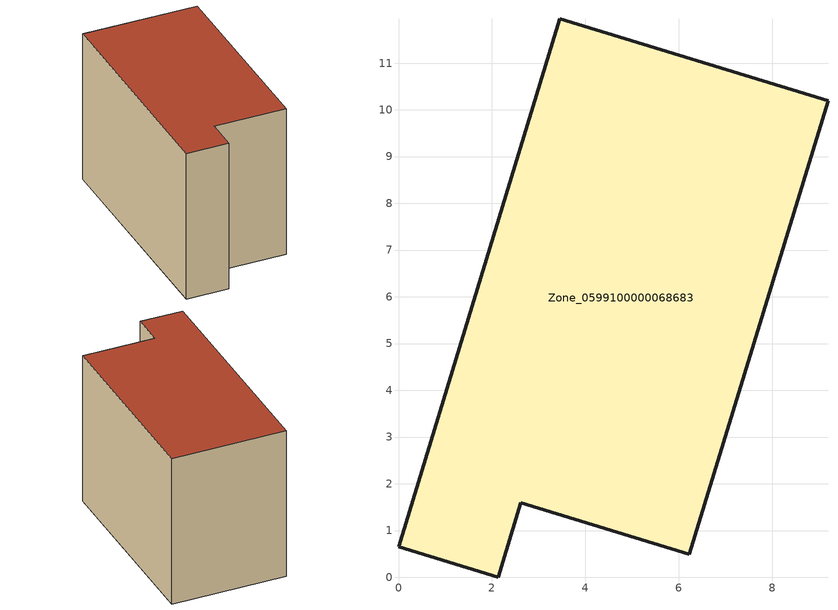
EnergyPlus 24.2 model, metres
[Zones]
Zone_0599100000068683
 floor ground (C_G): 0,0.65 3.45,11.95 9.19,10.2 6.22,0.49 2.62,1.59 2.13,0 z0
 wall outside (C_F): 3.45,11.95 0,0.65 2.13,0 2.62,1.59 6.22,0.49 9.19,10.2 3.45,11.95 z0:8.14
 roof outside (C_R): 9.19,10.2 3.45,11.95 0,0.65 2.13,0 2.62,1.59 6.22,0.49 z8.14
[BUILDING]
Pand.0599100000068683: North Axis=0; Terrain=City; Loads Convergence Tolerance Value=0.04; Temperature Convergence Tolerance Value=0.4; Solar Distribution=FullExterior; Maximum Number of Warmup Days=25; Minimum Number of Warmup Days=1
[Site:Location]
Rotterdam.The.Hague.AP_ZH_NLD Design_Conditions: Latitude=51.96; Longitude=4.45; Time Zone=1; Elevation=-4.5
[SITE:GROUNDTEMPERATURE:BUILDINGSURFACE]
18, 18, 18, 18, 18, 18, 18, 18, 18, 18, 18, 18
[MATERIAL] Thermal Absorptance=0.9; Solar Absorptance=0.7; Visible Absorptance=0.7
Name | Roughness | Thickness | Conductivity | Density | Specific Heat
G.TI.1975-1991 | MediumSmooth | 0.15 | 0.288461 | 540 | 1210
F.TI.1975-1991 | Rough | 0.3 | 0.230769 | 1920 | 840
R.TI.1975-1991 | MediumRough | 0.2 | 0.153846 | 1500 | 1000
[CONSTRUCTION]
C_G: G.TI.1975-1991
C_F: F.TI.1975-1991
C_R: R.TI.1975-1991
[ZONE]
Zone_0599100000068683: Type=1; Multiplier=1; Ceiling Height=Autocalculate; Volume=Autocalculate; Floor Area=autocalculate; Part of Total Floor Area=Yes
[ZONEINFILTRATION:DESIGNFLOWRATE]
Infil_Zone_0599100000068683: Zone or ZoneList or Space or SpaceList=Zone_0599100000068683; Schedule=AlwaysOn; Design Flow Rate Calculation Method=Flow/Area; Flow Rate per Floor Area=0.003; Constant Term Coefficient=1; Temperature Term Coefficient=0; Velocity Term Coefficient=0; Velocity Squared Term Coefficient=0
[HVACTEMPLATE:ZONE:IDEALLOADSAIRSYSTEM]
Zone_0599100000068683: Maximum Heating Supply Air Temperature=50; Minimum Cooling Supply Air Temperature=13; Maximum Heating Supply Air Humidity Ratio=0.0156; Minimum Cooling Supply Air Humidity Ratio=0.0077; Heating Limit=NoLimit; Cooling Limit=NoLimit; Dehumidification Control Type=ConstantSensibleHeatRatio; Cooling Sensible Heat Ratio=0.7; Dehumidification Setpoint=60; Humidification Control Type=None; Humidification Setpoint=30; Outdoor Air Method=None; Outdoor Air Flow Rate per Person=0.00944; Outdoor Air Flow Rate per Zone Floor Area=0; Outdoor Air Flow Rate per Zone=0; Demand Controlled Ventilation Type=None; Outdoor Air Economizer Type=NoEconomizer; Heat Recovery Type=None; Sensible Heat Recovery Effectiveness=0.7; Latent Heat Recovery Effectiveness=0.65
[ZONECONTROL:THERMOSTAT]
ThermostatControl_Zone_0599100000068683: Zone or ZoneList=Zone_0599100000068683; Control Type Schedule=DualSetpointControlType; Control 1=Thermostat_Zone_0599100000068683; Temperature Difference Between Cutout And Setpoint=0
[THERMOSTATSETPOINT:DUALSETPOINT]
Thermostat_Zone_0599100000068683: Heating Setpoint Temperature Schedule=HeatingSetpoint_Zone_0599100000068683; Cooling Setpoint Temperature Schedule=CoolingSetpoint_Zone_0599100000068683
[SCHEDULE:COMPACT]
HeatingSetpoint_Zone_0599100000068683: Through: 12/31, For: AllDays, Until: 24:00, 21
CoolingSetpoint_Zone_0599100000068683: Through: 12/31, For: AllDays, Until: 24:00, 24
DualSetpointControlType: Through: 12/31, For: AllDays, Until: 24:00, 4
AlwaysOn: Through: 12/31, For: AllDays, Until: 24:00, 1
